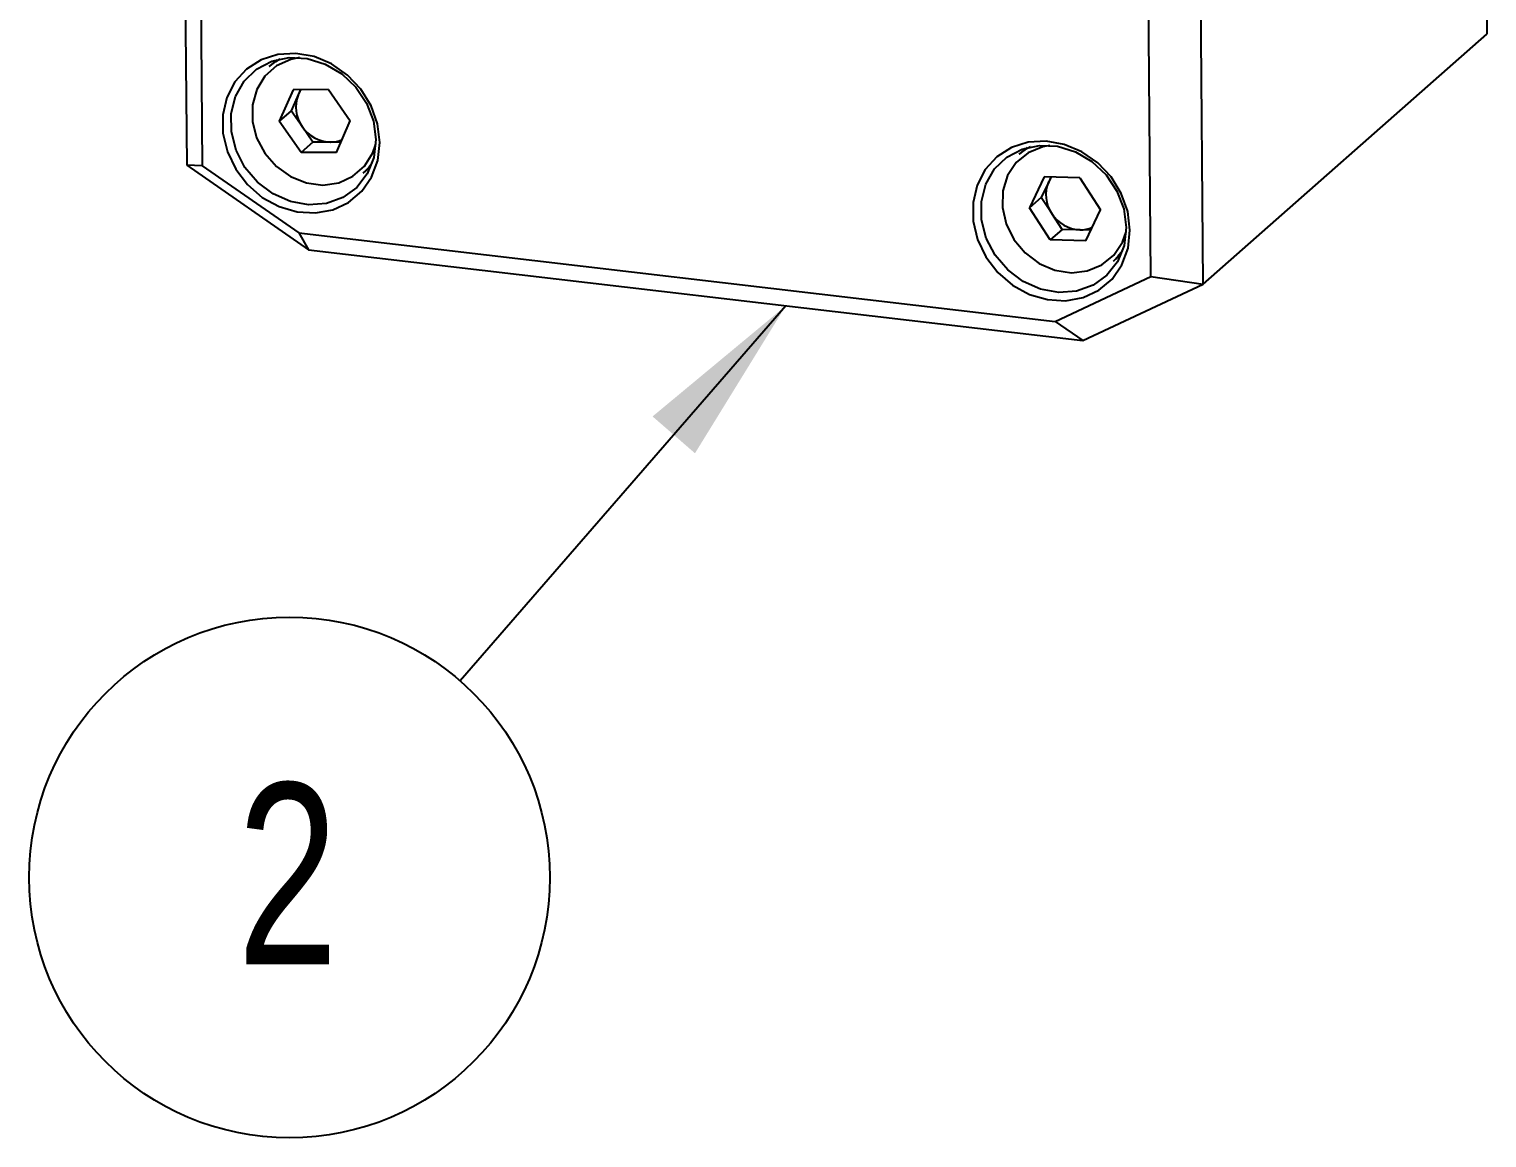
# Model space of a CAD drawing. Header units: millimetres. Extents: x 0 to 279, y 0 to 216.
# Drawn here: x 64.09 to 92.26, y 136.89 to 158.31 of the extents above; entities that cross this region are included whole.
import ezdxf

# ---------------------------------------------------------------- set-up
doc = ezdxf.new("R2010")
doc.units = ezdxf.units.MM
doc.layers.add('TITLE_BLOCK_BORDER', color=7, linetype='Continuous')
doc.styles.add('SLDTEXTSTYLE0', font='TXT', dxfattribs={"width": 0.75})
doc.dimstyles.new('SLDDIMSTYLE0', dxfattribs={"dimtxt": 0.18, "dimasz": 3.302, "dimexe": 0, "dimexo": 0.0625, "dimgap": 0, "dimtad": 0, "dimtih": 1, "dimtoh": 1, "dimdec": 0, "dimrnd": 1e-09, "dimzin": 0, "dimdsep": 46, "dimtxsty": 'Standard', "dimsah": 1, "dimcen": 0.09, "dimadec": 0, "dimazin": 0, "dimtfac": 3.302, "dimtdec": 0, "dimtofl": 0, "dimtmove": 0, "dimatfit": 3, "dimfxl": 1, "dimfrac": 2, "dimtolj": 1, "dimtzin": 0, "dimarcsym": 0})

# ---------------------------------------------------------------- blocks, each defined once
blk = doc.blocks.new('SW_NOTE_141')
at = {"layer": 'TITLE_BLOCK_BORDER', "color": 0}
blk.add_circle((-3.298, -3.798), 5.031, dxfattribs=at)
at = {"layer": 'TITLE_BLOCK_BORDER', "color": 0, "insert": (-3.333, -1.975), "char_height": 3.5, "attachment_point": 2, "style": 'SLDTEXTSTYLE0'}
blk.add_mtext('2', dxfattribs=at)

msp = doc.modelspace()

# ---------------------------------------------------------------- linework, layer by layer
at = {"color": 7, "linetype": 'Continuous', "lineweight": 25}
for p, q in [((86.782, 153.384), (86.582, 175.853)), ((85.77, 153.53), (85.576, 175.344)), ((92.11, 175.259), (92.262, 158.217)), ((66.989, 172.488), (67.139, 155.681)), ((67.293, 171.825), (67.437, 155.674)), ((86.782, 153.384), (92.262, 158.217)), ((68.878, 157.722), (68.729, 157.59)), ((69.192, 157.142), (68.926, 156.532)), ((69.289, 157.04), (69.156, 156.735)), ((69.877, 157.145), (69.192, 157.142)), ((69.333, 157.143), (69.289, 157.04)), ((69.877, 157.145), (70.297, 156.539)), ((69.156, 156.735), (68.926, 156.532)), ((69.366, 156.432), (69.156, 156.735)), ((69.346, 155.926), (68.926, 156.532)), ((69.576, 156.128), (69.366, 156.432)), ((70.031, 155.929), (70.297, 156.539)), ((69.576, 156.128), (69.346, 155.926)), ((69.918, 156.13), (69.576, 156.128)), ((70.119, 156.131), (69.918, 156.13)), ((70.031, 155.929), (69.346, 155.926)), ((83.376, 156.026), (83.227, 155.895)), ((67.437, 155.674), (67.139, 155.681)), ((67.139, 155.681), (69.489, 154.045)), ((67.437, 155.674), (69.305, 154.374)), ((70.548, 155.528), (70.697, 155.659)), ((70.655, 155.622), (70.685, 155.631)), ((83.706, 155.456), (83.422, 154.857)), ((83.794, 155.359), (83.652, 155.059)), ((84.394, 155.44), (83.706, 155.456)), ((83.838, 155.453), (83.794, 155.359)), ((84.394, 155.44), (84.798, 154.823)), ((83.652, 155.059), (83.422, 154.857)), ((83.854, 154.751), (83.652, 155.059)), ((83.826, 154.24), (83.422, 154.857)), ((84.056, 154.443), (83.854, 154.751)), ((84.514, 154.224), (84.798, 154.823)), ((69.305, 154.374), (83.92, 152.665)), ((69.305, 154.374), (69.489, 154.045)), ((84.056, 154.443), (83.826, 154.24)), ((84.4, 154.435), (84.056, 154.443)), ((84.611, 154.43), (84.4, 154.435)), ((84.514, 154.224), (83.826, 154.24)), ((69.489, 154.045), (84.455, 152.295)), ((85.046, 153.832), (85.195, 153.964)), ((85.153, 153.927), (85.183, 153.935)), ((83.92, 152.665), (85.77, 153.53)), ((85.77, 153.53), (86.782, 153.384)), ((84.455, 152.295), (86.782, 153.384)), ((83.92, 152.665), (84.455, 152.295))]:
    msp.add_line(p, q, dxfattribs=at)
at = {"color": 8, "linetype": 'Continuous', "lineweight": 25}
for p, q in [((70.734, 155.923), (70.792, 156.092)), ((85.219, 154.197), (85.29, 154.396))]:
    msp.add_line(p, q, dxfattribs=at)
at = {"color": 7, "linetype": 'Continuous', "lineweight": 25, "flags": 128}
for points in [[(70.866, 156.124), (70.822, 156.482), (70.699, 156.831), (70.502, 157.151), (70.243, 157.426), (69.936, 157.64), (69.597, 157.781), (69.244, 157.843), (68.897, 157.822), (68.575, 157.719), (68.293, 157.539), (68.069, 157.293), (67.913, 156.993), (67.835, 156.656), (67.838, 156.3), (67.923, 155.944), (68.084, 155.607), (68.313, 155.308), (68.598, 155.062), (68.923, 154.883), (69.272, 154.781), (69.624, 154.76), (69.961, 154.823), (70.265, 154.965), (70.52, 155.18), (70.711, 155.455), (70.829, 155.775), (70.866, 156.124)], [(70.794, 156.177), (70.753, 155.83), (70.626, 155.515), (70.422, 155.252), (70.153, 155.057), (69.836, 154.944), (69.491, 154.917), (69.14, 154.981), (68.805, 155.13), (68.506, 155.354), (68.263, 155.641), (68.091, 155.972), (68, 156.326), (67.997, 156.681), (68.081, 157.014), (68.248, 157.306), (68.487, 157.536), (68.782, 157.692), (69.115, 157.762), (69.466, 157.743), (69.812, 157.636), (70.132, 157.448), (70.405, 157.19), (70.614, 156.879), (70.746, 156.534), (70.794, 156.177)], [(68.729, 157.59), (68.857, 157.687), (68.943, 157.738)], [(68.848, 157.713), (68.833, 157.677), (68.83, 157.669)], [(69.348, 157.143), (69.323, 157.106), (69.289, 157.04)], [(85.365, 154.428), (85.321, 154.787), (85.197, 155.136), (85, 155.456), (84.741, 155.73), (84.434, 155.944), (84.095, 156.086), (83.743, 156.148), (83.396, 156.126), (83.073, 156.023), (82.792, 155.844), (82.567, 155.597), (82.412, 155.298), (82.333, 154.961), (82.337, 154.605), (82.421, 154.249), (82.582, 153.912), (82.812, 153.613), (83.097, 153.367), (83.422, 153.188), (83.77, 153.085), (84.122, 153.065), (84.459, 153.127), (84.763, 153.27), (85.018, 153.484), (85.209, 153.759), (85.327, 154.079), (85.365, 154.428)], [(85.292, 154.481), (85.251, 154.134), (85.124, 153.819), (84.92, 153.556), (84.651, 153.362), (84.334, 153.248), (83.99, 153.222), (83.638, 153.285), (83.303, 153.434), (83.004, 153.659), (82.761, 153.946), (82.589, 154.276), (82.498, 154.63), (82.495, 154.985), (82.58, 155.319), (82.746, 155.61), (82.985, 155.841), (83.28, 155.996), (83.614, 156.066), (83.964, 156.048), (84.311, 155.941), (84.63, 155.753), (84.903, 155.495), (85.112, 155.183), (85.245, 154.838), (85.292, 154.481)], [(83.227, 155.895), (83.385, 156.01), (83.442, 156.042)], [(83.346, 156.018), (83.331, 155.981), (83.328, 155.973)], [(70.721, 155.722), (70.657, 155.64), (70.548, 155.528)], [(83.851, 155.453), (83.831, 155.424), (83.794, 155.359)], [(85.219, 154.027), (85.133, 153.918), (85.046, 153.832)]]:
    msp.add_lwpolyline(points, dxfattribs=at)
at = {"color": 8, "linetype": 'Continuous', "lineweight": 25, "flags": 128}
for points in [[(69.319, 157.762), (69.148, 157.727), (68.873, 157.602), (68.648, 157.405), (68.489, 157.148), (68.406, 156.849), (68.406, 156.53), (68.487, 156.21), (68.646, 155.913), (68.87, 155.658), (69.144, 155.463), (69.451, 155.341), (69.768, 155.3), (70.075, 155.344), (70.35, 155.469), (70.575, 155.666), (70.734, 155.923), (70.734, 155.923)], [(83.817, 156.066), (83.679, 156.04), (83.399, 155.924), (83.168, 155.734), (83.001, 155.483), (82.91, 155.188), (82.9, 154.869), (82.973, 154.549), (83.123, 154.248), (83.341, 153.988), (83.611, 153.785), (83.915, 153.655), (84.232, 153.605), (84.541, 153.64), (84.821, 153.756), (85.052, 153.946), (85.219, 154.197)]]:
    msp.add_lwpolyline(points, dxfattribs=at)
at = {"color": 7, "linetype": 'Continuous', "lineweight": 25}
for centre, radius, start, end in [((69.877, 156.805), 0.633, 158.2904, 216.1663), ((69.932, 156.812), 0.682, 213.8812, 268.8939), ((69.918, 156.671), 0.541, 270.0218, 294.1366), ((84.369, 155.109), 0.628, 156.5235, 214.7697), ((84.432, 155.12), 0.686, 212.5077, 267.2856), ((84.416, 154.976), 0.541, 268.2409, 293.8831)]:
    msp.add_arc(centre, radius, start, end, dxfattribs=at)

# ---------------------------------------------------------------- block references
at = {"layer": 'TITLE_BLOCK_BORDER'}
msp.add_blockref('SW_NOTE_141', (72.421, 145.718), dxfattribs=at)

# ---------------------------------------------------------------- leaders
msp.add_leader([(78.714, 152.966), (72.421, 145.718)], dimstyle='SLDDIMSTYLE0', dxfattribs=at)

doc.saveas('drawing.dxf')
